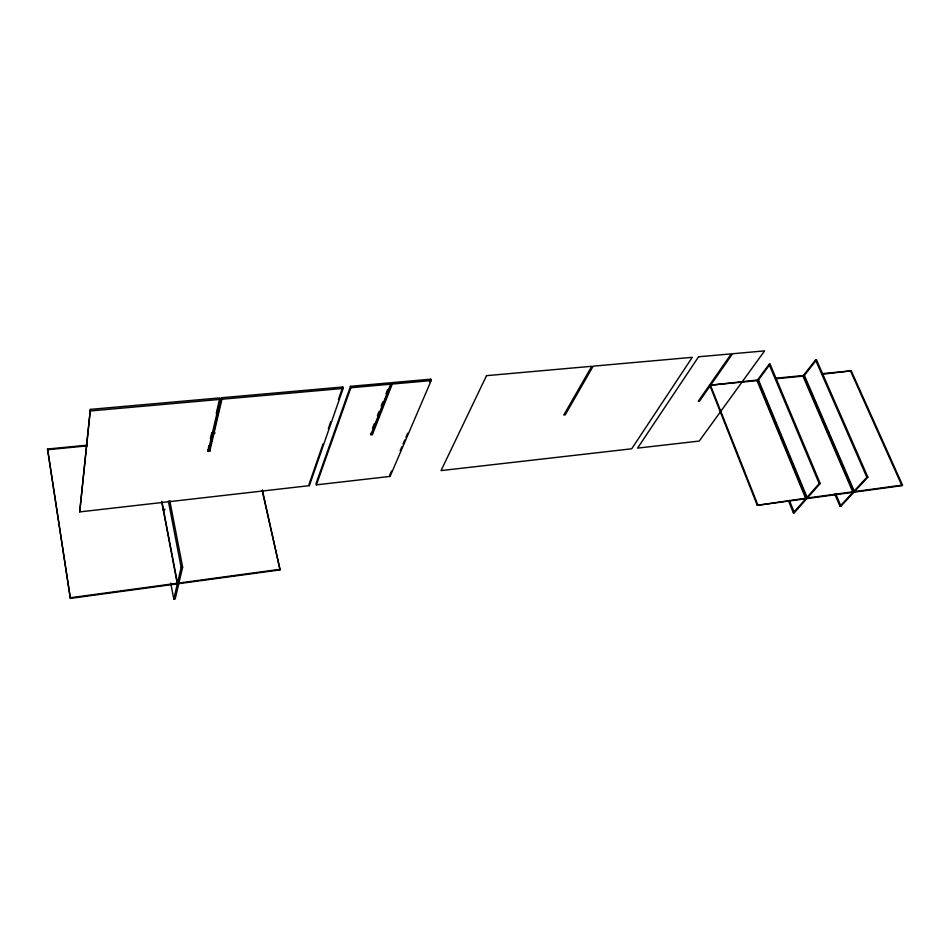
<?xml version="1.0" encoding="UTF-8"?>
<svg xmlns="http://www.w3.org/2000/svg" width="950" height="950" viewBox="0 0 950 950"><rect width="100%" height="100%" fill="white"/><g stroke="black" fill="none" stroke-linecap="round" stroke-linejoin="round"><path stroke-width="1.43" d="M161.631 501.398L177.317 583.858L70.347 598.393L47.547 449.029L87.186 445.158M208.086 451.416L220.186 399.38L219.866 397.896L90.369 409.379L79.705 511.907L309.356 485.652L343.152 388.431L342.772 386.994L221.623 397.741L209.463 449.813L209.772 451.25L208.086 451.416L208.774 445.764M70.347 598.393L47.547 449.029M79.705 511.907L90.369 409.379M210.401 438.722L211.708 433.093M216.268 413.381L219.213 400.71M169.801 500.721L182.638 567.174L175.216 598.916L173.779 599.117L181.153 567.376L168.34 500.887M209.772 451.25L221.944 399.226L221.623 397.741M323.012 443.994L309.035 484.31L309.356 485.652M328.308 428.699L330.719 421.753M338.438 399.511L342.772 386.994M178.778 583.656L280.072 569.893L262.354 489.963M370.856 434.756L390.652 384.192L390.26 382.791L350.479 386.317L316.077 483.503L316.409 484.844L390.094 476.413L431.181 380.582L430.766 379.192L391.863 382.648L372.032 433.236L372.4 434.601L370.856 434.756L370.488 433.39M316.409 484.844L350.859 387.742L350.479 386.317M372.626 427.928L374.229 423.819M377.435 415.613L379.038 411.516M381.176 406.042L382.779 401.933M385.985 393.728L387.588 389.631M372.4 434.601L392.267 384.049L391.863 382.648M391.483 471.058L389.749 475.107L390.094 476.413M400.14 450.787L401.874 446.738M403.037 444.042L404.771 439.981M405.923 437.285L407.657 433.236M429.614 381.9L430.766 379.192M757.019 380.629L805.814 498.726L757.269 505.329L709.781 385.249L758.694 379.881M788.381 500.579L793.357 512.822L794.378 512.679L820.218 483.467L770.094 364.194L769.084 364.289L757.482 380L806.336 498.144L757.269 505.329M770.094 364.194L758.48 379.893L807.357 498.002L853.48 491.744L803.427 375.499L815.528 359.955L816.513 359.872L867.873 477.185L840.952 506.172L839.966 506.303L834.801 494.119M776.328 378.159L804.389 375.404L816.513 359.872M822.831 374.181L851.236 370.832L902.5 485.082L901.942 485.664L853.943 492.183L803.902 376.034L775.853 378.777M793.357 512.822L819.185 483.598L820.218 483.467M839.966 506.303L866.875 477.316L867.873 477.185M70.407 597.752L177.472 583.217L162.034 502.158M178.933 583.027L280.286 569.276M902.5 485.082L854.477 491.613L804.389 375.404M181.153 567.376L182.638 567.174M164.825 509.164L163.269 510.008L164.694 509.841M207.789 449.991L209.463 449.813M211.969 432.974L214.902 432.689M821.857 373.706L851.236 370.832M47.5 449.754L87.115 445.871M211.814 433.675L214.748 433.39M709.781 385.249L758.231 380.511M90.63 410.923L220.186 399.38M221.944 399.226L343.152 388.431M350.859 387.742L390.652 384.192M392.267 384.049L431.181 380.582M850.725 371.45L901.942 485.664M815.528 359.955L866.875 477.316M802.94 376.129L852.946 492.326L806.835 498.596L758.017 380.534M835.786 493.988L840.952 506.172M769.084 364.289L819.185 483.598M789.391 500.436L794.378 512.679M710.22 384.619L757.756 504.735M262.164 490.628L280.072 569.893M170.763 583.134L173.779 599.117M486.531 375.654L441.049 470.594L631.703 448.792L692.265 357.331L593.18 366.154L565.191 414.865L563.801 415.008L591.743 366.284L486.531 375.654M698.582 356.772L637.592 448.115L699.224 441.073L764.607 350.883L732.581 353.744L699.556 401.114L698.274 401.244L731.262 353.863L698.582 356.772M781.399 437.843L780.912 438.449L782.408 437.724L781.399 437.843M827.937 432.428L827.426 433.034L828.922 432.321L827.937 432.428"/></g></svg>
